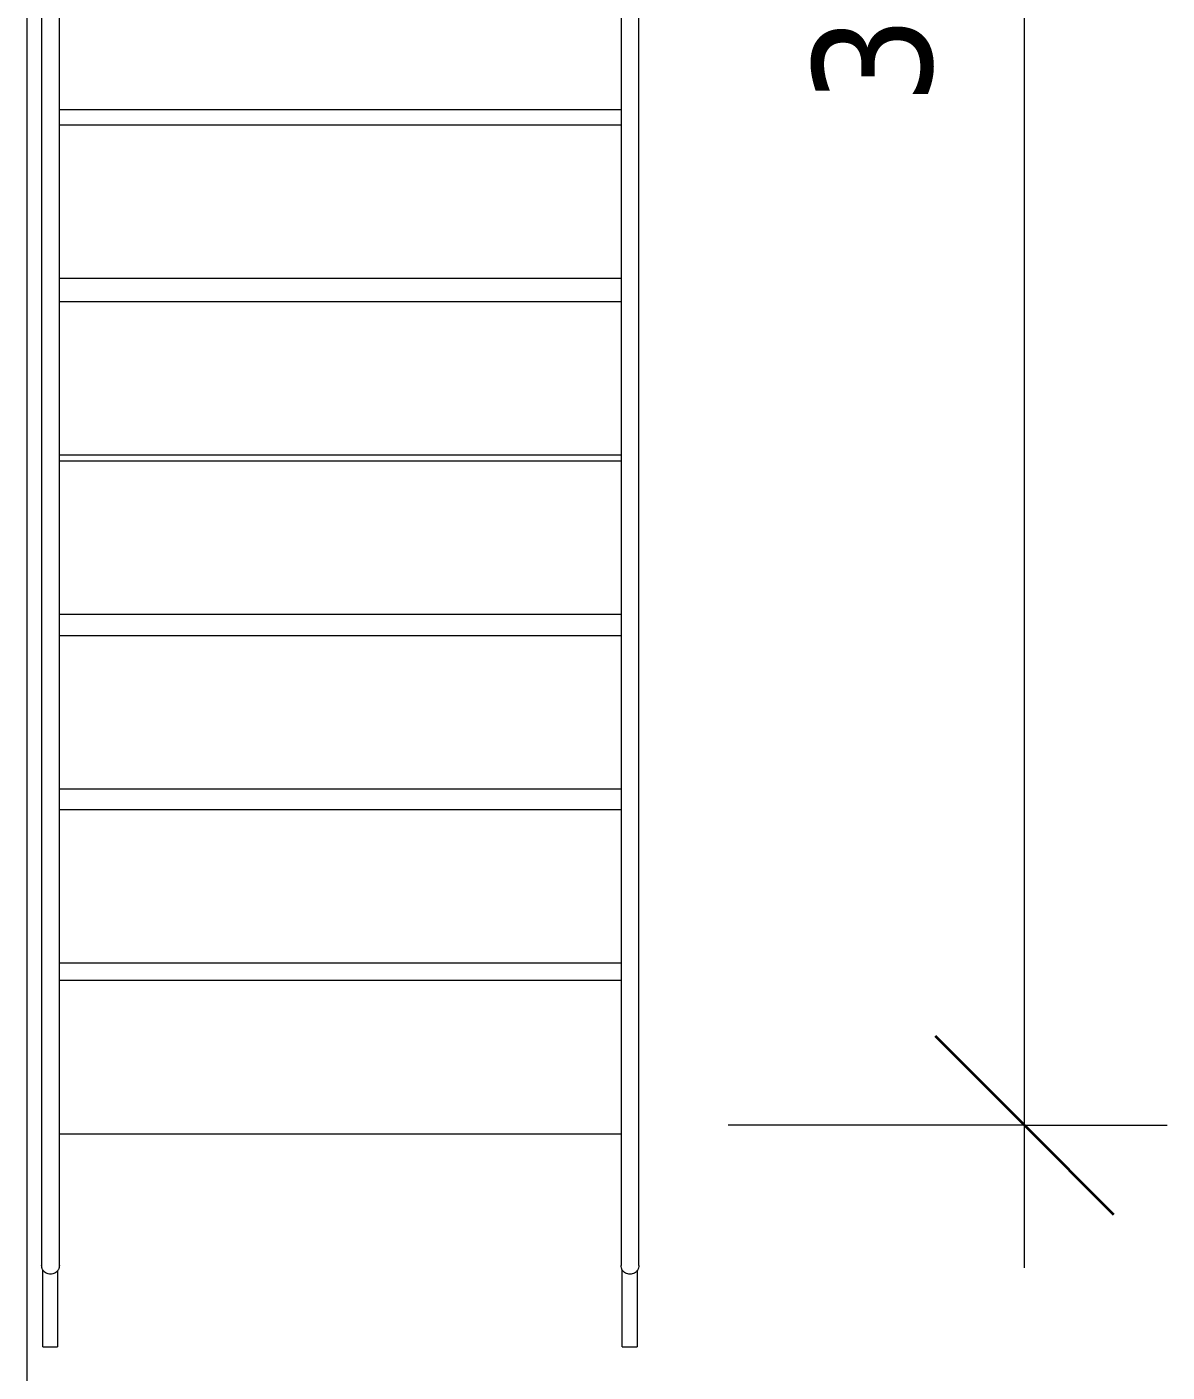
# Model space of a CAD drawing. Header units: metres. Extents: x 118 to 451, y -76 to 55.
# Drawn here: x 318.063 to 319.982, y -20.794 to -18.531 of the extents above; entities that cross this region are included whole.
import ezdxf

# ---------------------------------------------------------------- set-up
doc = ezdxf.new("R2010")
doc.units = ezdxf.units.M
for name, color, linetype, lineweight in [('A-ANNO-DIMS', 7, 'Continuous', 9), ('A-ANNO-DIMS-100', 7, 'Continuous', 9), ('A-DETL-MBND', 7, 'Continuous', 9), ('A-GENM', 7, 'Continuous', 9)]:
    doc.layers.add(name, color=color, linetype=linetype, lineweight=lineweight)
doc.styles.add('Tahoma', font='tahoma.ttf', dxfattribs={"height": 0.2})
doc.dimstyles.new('R_Tahoma_2_0', dxfattribs={"dimscale": 0.3048, "dimtxt": 0.208804, "dimasz": 0.984252, "dimexe": 0.787402, "dimexo": 0.492126, "dimgap": 0.328084, "dimtad": 1, "dimrnd": 0.01, "dimzin": 0, "dimdsep": 46, "dimtxsty": 'Tahoma', "dimblk1": 'OBLIQUE', "dimblk2": 'OBLIQUE', "dimsah": 1, "dimcen": 0.09, "dimdle": 0.787402, "dimazin": 2, "dimtfac": 1, "dimtdec": 4, "dimtix": 1, "dimtmove": 0, "dimatfit": 3, "dimfxl": 1, "dimtvp": 1, "dimtolj": 1, "dimtzin": 0, "dimarcsym": 2})

# ---------------------------------------------------------------- blocks, each defined once
blk = doc.blocks.new('M_Esc Estanque Cabecera-01 - M_Esc Estanque Cabecera-01-1743909-Nivel Top-EC')
at = {"layer": 'A-GENM'}
for p, q in [((-0.975, 0.2446), (-0.975, 0.373)), ((-0.95, 0.373), (-0.975, 0.373)), ((-0.95, 0.373), (-0.95, 0.2433)), ((0, 0.2446), (0, 0.373)), ((0.025, 0.373), (0, 0.373)), ((0.025, 0.373), (0.025, 0.2433)), ((-0.978, 0.2358), (-0.978, -3.9073)), ((-0.948, -3.9073), (-0.948, 0.2358)), ((-0.003, 0.2358), (-0.003, -3.9073)), ((0.027, -3.9073), (0.027, 0.2358)), ((-0.003, 0.0146), (-0.948, 0.0146)), ((-0.948, -0.2434), (-0.003, -0.2434)), ((-0.003, -0.273), (-0.948, -0.273)), ((-0.003, -0.531), (-0.948, -0.531)), ((-0.003, -0.5659), (-0.948, -0.5659)), ((-0.003, -0.8239), (-0.948, -0.8239)), ((-0.003, -0.8595), (-0.948, -0.8595)), ((-0.003, -1.1175), (-0.948, -1.1175)), ((-0.003, -1.1279), (-0.948, -1.1279)), ((-0.003, -1.3859), (-0.948, -1.3859)), ((-0.003, -1.425), (-0.948, -1.425)), ((-0.003, -1.683), (-0.948, -1.683)), ((-0.003, -1.7086), (-0.948, -1.7086))]:
    blk.add_line(p, q, dxfattribs=at)
for points in [[(-0.978, 0.2358), (-0.978, 0.2371), (-0.9777, 0.2391), (-0.9769, 0.2416), (-0.976, 0.2433), (-0.9749, 0.245), (-0.9732, 0.2469), (-0.9706, 0.2489), (-0.9669, 0.2504), (-0.963, 0.251), (-0.9591, 0.2504), (-0.9554, 0.2489), (-0.9528, 0.2469), (-0.9511, 0.245), (-0.95, 0.2433), (-0.9491, 0.2416), (-0.9483, 0.2391), (-0.948, 0.2371), (-0.948, 0.2358)], [(-0.003, 0.2358), (-0.003, 0.2371), (-0.0027, 0.2391), (-0.0019, 0.2416), (-0.001, 0.2433), (0.0001, 0.245), (0.0018, 0.2469), (0.0044, 0.2489), (0.0081, 0.2504), (0.012, 0.251), (0.0159, 0.2504), (0.0196, 0.2489), (0.0222, 0.2469), (0.0239, 0.245), (0.025, 0.2433), (0.0259, 0.2416), (0.0267, 0.2391), (0.027, 0.2371), (0.027, 0.2358)]]:
    blk.add_open_spline(points, degree=3, knots=[0, 0, 0, 0, 0.083333, 0.125, 0.166667, 0.208333, 0.25, 0.333333, 0.416667, 0.5, 0.583333, 0.666667, 0.75, 0.791667, 0.833333, 0.875, 0.916667, 1, 1, 1, 1], dxfattribs=at)
blk = doc.blocks.new('DIMBLOCK36-Nivel Top-EC')
at = {"layer": 'A-ANNO-DIMS-100', "lineweight": 35}
for p, q in [((319.7416, -16.4139), (319.5916, -16.2639)), ((319.7416, -16.4139), (319.8916, -16.5639)), ((319.7416, -20.3784), (319.5916, -20.2284)), ((319.7416, -20.3784), (319.8916, -20.5284))]:
    blk.add_line(p, q, dxfattribs=at)
at = {"layer": 'A-ANNO-DIMS-100'}
for p, q in [((319.7416, -16.4139), (319.1991, -16.4139)), ((319.7416, -20.6184), (319.7416, -16.4139)), ((319.7416, -16.4139), (319.9816, -16.4139)), ((319.7416, -20.3784), (319.2428, -20.3784)), ((319.7416, -20.3784), (319.9816, -20.3784))]:
    blk.add_line(p, q, dxfattribs=at)
at = {"layer": 'A-ANNO-DIMS-100', "color": 0, "insert": (319.3852, -18.6613), "char_height": 0.2, "width": 0.636356, "attachment_point": 1, "rotation": 90, "line_spacing_factor": 0.994306, "style": 'Tahoma'}
blk.add_mtext('3.96', dxfattribs=at)
blk = doc.blocks.new('_Oblique')
at = {"color": 0, "linetype": 'ByBlock', "lineweight": -2}
blk.add_line((-0.5, -0.5), (0.5, 0.5), dxfattribs=at)

msp = doc.modelspace()

# ---------------------------------------------------------------- linework, layer by layer
at = {"layer": 'A-DETL-MBND'}
msp.add_line((318.0631, -16.4639), (318.0631, -27.025), dxfattribs=at)

# ---------------------------------------------------------------- block references
at = {"layer": 'A-GENM', "rotation": 180}
msp.add_blockref('M_Esc Estanque Cabecera-01 - M_Esc Estanque Cabecera-01-1743909-Nivel Top-EC', (318.1148, -20.3784), dxfattribs=at)

# ---------------------------------------------------------------- dimensions: what is measured, and where the dimension line sits
at = {"layer": 'A-ANNO-DIMS'}
dim = msp.add_linear_dim(base=(319.7416, -16.4139), p1=(319.0928, -20.3784), p2=(319.0491, -16.4139), angle=90, dimstyle='R_Tahoma_2_0', override={"dimpost": '<>', "dimfxl": 3.96471}, dxfattribs=at)
dim.commit()
dim.dimension.update_dxf_attribs({"geometry": 'DIMBLOCK36-Nivel Top-EC', "text_midpoint": (319.5374, -18.3961)})

doc.saveas('drawing.dxf')
